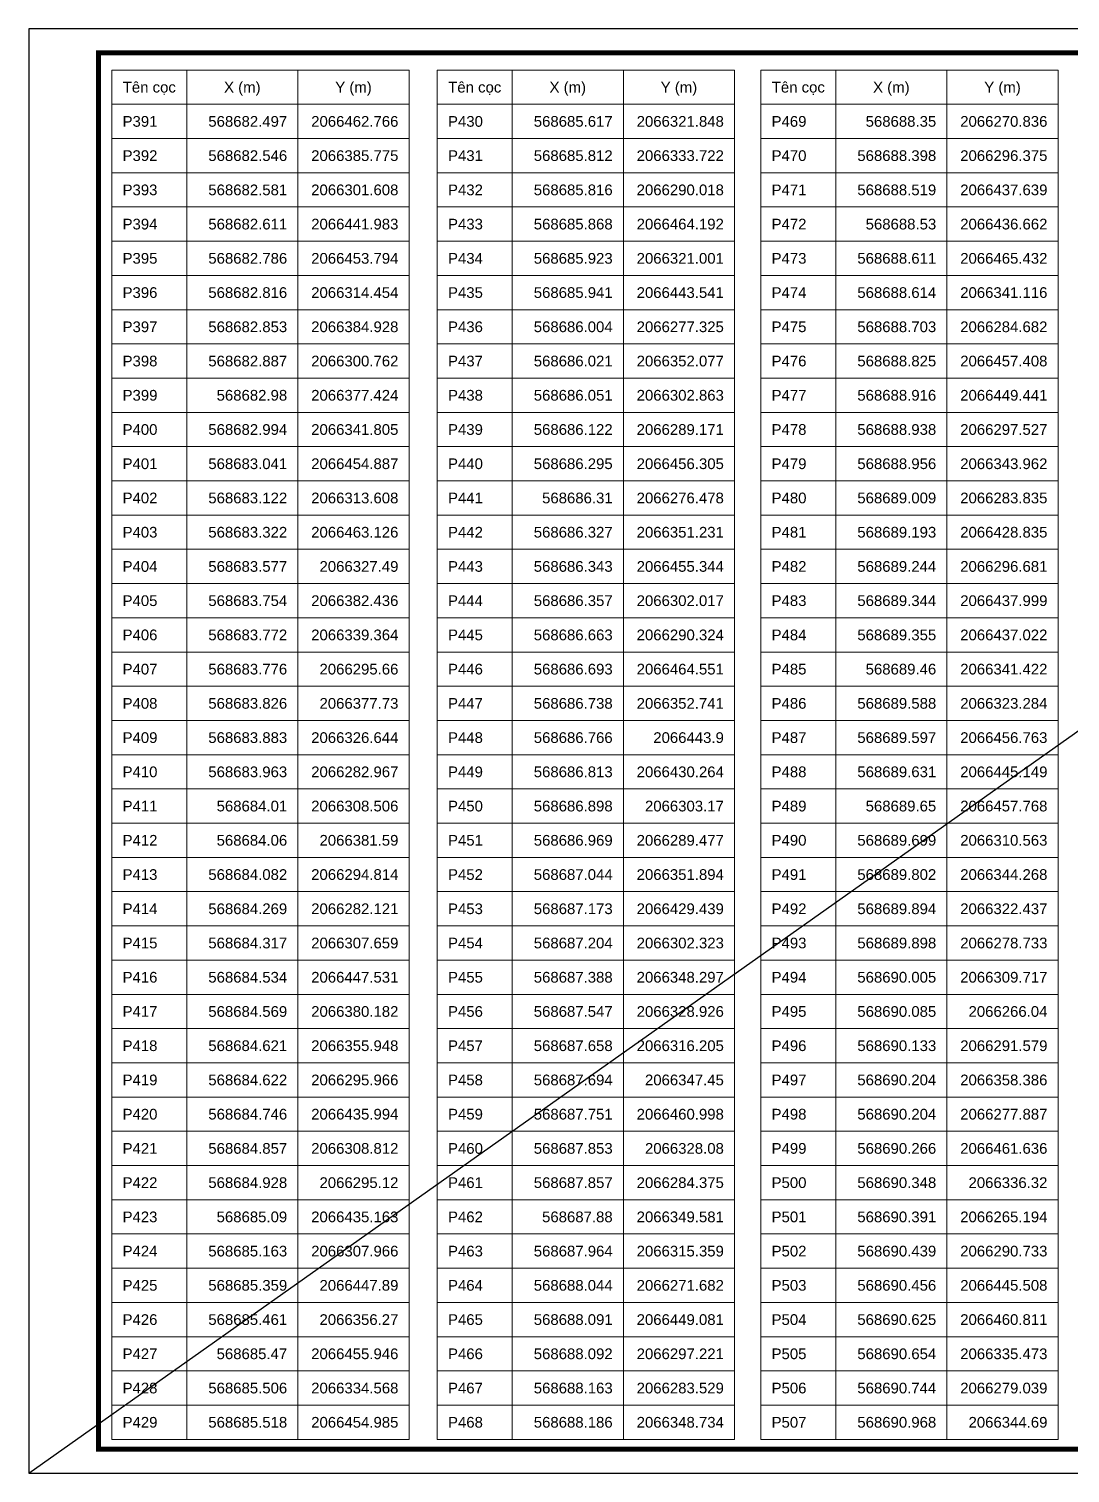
# Model space of a CAD drawing. Header units: millimetres. Extents: x 0 to 571985, y 0 to 2066666.
# Drawn here: x 569629.46 to 569650.88, y 2065652.95 to 2065682.65 of the extents above; entities that cross this region are included whole.
import ezdxf
from ezdxf.enums import TextEntityAlignment as Align

# ---------------------------------------------------------------- set-up
doc = ezdxf.new("R2010")
doc.units = ezdxf.units.MM
doc.linetypes.add('CENTER', pattern=[3, 1.5, -0.5, 0.5, -0.5])
for name, color, linetype, lineweight in [('A-KY HIEU', 34, 'Continuous', 20), ('E- RANH GIOI', 1, 'CENTER', 13), ('kata_net khung', 3, 'Continuous', 20), ('kata_text', 254, 'Continuous', 30)]:
    doc.layers.add(name, color=color, linetype=linetype, lineweight=lineweight)
doc.layers.add('KCS_Plotter', color=11, linetype='Continuous', plot=False)
doc.styles.add('kata_text', font='arial.ttf', dxfattribs={"width": 0.8})

# ---------------------------------------------------------------- blocks, each defined once
blk = doc.blocks.new('A$C33BC4D2A')
at = {"layer": 'A-KY HIEU', "color": 0, "const_width": 1.02}
blk.add_lwpolyline([(14.35, -292.1), (14.35, -4.9), (414.98, -4.9), (414.98, -292.1)], close=True, dxfattribs=at)
at = {"layer": 'Defpoints', "color": 125}
blk.add_lwpolyline([(0, -297), (420, -297), (420, 0), (0, 0)], close=True, dxfattribs=at)

msp = doc.modelspace()

# ---------------------------------------------------------------- linework, layer by layer
at = {"layer": 'kata_net khung'}
for p, q in [((569631.164, 2065681.804), (569637.28, 2065681.804)), ((569631.164, 2065681.804), (569631.164, 2065653.644)), ((569632.704, 2065681.804), (569632.704, 2065681.1)), ((569634.992, 2065681.804), (569634.992, 2065681.1)), ((569637.28, 2065681.804), (569637.28, 2065681.1)), ((569637.861, 2065681.804), (569643.977, 2065681.804)), ((569637.861, 2065681.804), (569643.977, 2065681.804)), ((569637.861, 2065681.804), (569637.861, 2065681.1)), ((569639.401, 2065681.804), (569639.401, 2065681.1)), ((569641.689, 2065681.804), (569641.689, 2065681.1)), ((569643.977, 2065681.804), (569643.977, 2065681.1)), ((569644.519, 2065681.804), (569650.635, 2065681.804)), ((569644.519, 2065681.804), (569650.635, 2065681.804)), ((569644.519, 2065681.804), (569650.635, 2065681.804)), ((569644.519, 2065681.804), (569644.519, 2065681.1)), ((569646.059, 2065681.804), (569646.059, 2065681.1)), ((569648.347, 2065681.804), (569648.347, 2065681.1)), ((569650.635, 2065681.804), (569650.635, 2065681.1)), ((569631.164, 2065681.1), (569637.28, 2065681.1)), ((569631.164, 2065681.1), (569637.28, 2065681.1)), ((569631.164, 2065681.1), (569637.28, 2065681.1)), ((569632.704, 2065681.1), (569632.704, 2065653.644)), ((569634.992, 2065681.1), (569634.992, 2065653.644)), ((569637.28, 2065681.1), (569637.28, 2065653.644)), ((569637.861, 2065681.1), (569643.977, 2065681.1)), ((569637.861, 2065681.1), (569643.977, 2065681.1)), ((569637.861, 2065681.1), (569643.977, 2065681.1)), ((569637.861, 2065681.1), (569637.861, 2065653.644)), ((569639.401, 2065681.1), (569639.401, 2065653.644)), ((569641.689, 2065681.1), (569641.689, 2065653.644)), ((569643.977, 2065681.1), (569643.977, 2065653.644)), ((569644.519, 2065681.1), (569650.635, 2065681.1)), ((569644.519, 2065681.1), (569650.635, 2065681.1)), ((569644.519, 2065681.1), (569650.635, 2065681.1)), ((569644.519, 2065681.1), (569644.519, 2065653.644)), ((569646.059, 2065681.1), (569646.059, 2065653.644)), ((569648.347, 2065681.1), (569648.347, 2065653.644)), ((569650.635, 2065681.1), (569650.635, 2065653.644)), ((569631.164, 2065680.396), (569637.28, 2065680.396)), ((569637.861, 2065680.396), (569643.977, 2065680.396)), ((569644.519, 2065680.396), (569650.635, 2065680.396)), ((569631.164, 2065679.692), (569637.28, 2065679.692)), ((569637.861, 2065679.692), (569643.977, 2065679.692)), ((569644.519, 2065679.692), (569650.635, 2065679.692)), ((569631.164, 2065678.988), (569637.28, 2065678.988)), ((569637.861, 2065678.988), (569643.977, 2065678.988)), ((569644.519, 2065678.988), (569650.635, 2065678.988)), ((569631.164, 2065678.284), (569637.28, 2065678.284)), ((569637.861, 2065678.284), (569643.977, 2065678.284)), ((569644.519, 2065678.284), (569650.635, 2065678.284)), ((569631.164, 2065677.58), (569637.28, 2065677.58)), ((569637.861, 2065677.58), (569643.977, 2065677.58)), ((569644.519, 2065677.58), (569650.635, 2065677.58)), ((569631.164, 2065676.876), (569637.28, 2065676.876)), ((569637.861, 2065676.876), (569643.977, 2065676.876)), ((569644.519, 2065676.876), (569650.635, 2065676.876)), ((569631.164, 2065676.172), (569637.28, 2065676.172)), ((569637.861, 2065676.172), (569643.977, 2065676.172)), ((569644.519, 2065676.172), (569650.635, 2065676.172)), ((569631.164, 2065675.468), (569637.28, 2065675.468)), ((569637.861, 2065675.468), (569643.977, 2065675.468)), ((569644.519, 2065675.468), (569650.635, 2065675.468)), ((569631.164, 2065674.764), (569637.28, 2065674.764)), ((569637.861, 2065674.764), (569643.977, 2065674.764)), ((569644.519, 2065674.764), (569650.635, 2065674.764)), ((569631.164, 2065674.06), (569637.28, 2065674.06)), ((569631.164, 2065674.06), (569637.28, 2065674.06)), ((569637.861, 2065674.06), (569643.977, 2065674.06)), ((569644.519, 2065674.06), (569650.635, 2065674.06)), ((569631.164, 2065673.356), (569637.28, 2065673.356)), ((569637.861, 2065673.356), (569643.977, 2065673.356)), ((569644.519, 2065673.356), (569650.635, 2065673.356)), ((569631.164, 2065672.652), (569637.28, 2065672.652)), ((569637.861, 2065672.652), (569643.977, 2065672.652)), ((569644.519, 2065672.652), (569650.635, 2065672.652)), ((569631.164, 2065671.948), (569637.28, 2065671.948)), ((569637.861, 2065671.948), (569643.977, 2065671.948)), ((569644.519, 2065671.948), (569650.635, 2065671.948)), ((569631.164, 2065671.244), (569637.28, 2065671.244)), ((569637.861, 2065671.244), (569643.977, 2065671.244)), ((569644.519, 2065671.244), (569650.635, 2065671.244)), ((569631.164, 2065670.54), (569637.28, 2065670.54)), ((569637.861, 2065670.54), (569643.977, 2065670.54)), ((569644.519, 2065670.54), (569650.635, 2065670.54)), ((569631.164, 2065669.836), (569637.28, 2065669.836)), ((569637.861, 2065669.836), (569643.977, 2065669.836)), ((569644.519, 2065669.836), (569650.635, 2065669.836)), ((569631.164, 2065669.132), (569637.28, 2065669.132)), ((569637.861, 2065669.132), (569643.977, 2065669.132)), ((569644.519, 2065669.132), (569650.635, 2065669.132)), ((569631.164, 2065668.428), (569637.28, 2065668.428)), ((569637.861, 2065668.428), (569643.977, 2065668.428)), ((569644.519, 2065668.428), (569650.635, 2065668.428)), ((569631.164, 2065667.724), (569637.28, 2065667.724)), ((569637.861, 2065667.724), (569643.977, 2065667.724)), ((569644.519, 2065667.724), (569650.635, 2065667.724)), ((569631.164, 2065667.02), (569637.28, 2065667.02)), ((569637.861, 2065667.02), (569643.977, 2065667.02)), ((569644.519, 2065667.02), (569650.635, 2065667.02)), ((569631.164, 2065666.316), (569637.28, 2065666.316)), ((569637.861, 2065666.316), (569643.977, 2065666.316)), ((569644.519, 2065666.316), (569650.635, 2065666.316)), ((569631.164, 2065665.612), (569637.28, 2065665.612)), ((569637.861, 2065665.612), (569643.977, 2065665.612)), ((569644.519, 2065665.612), (569650.635, 2065665.612)), ((569631.164, 2065664.908), (569637.28, 2065664.908)), ((569637.861, 2065664.908), (569643.977, 2065664.908)), ((569644.519, 2065664.908), (569650.635, 2065664.908)), ((569631.164, 2065664.204), (569637.28, 2065664.204)), ((569637.861, 2065664.204), (569643.977, 2065664.204)), ((569644.519, 2065664.204), (569650.635, 2065664.204)), ((569631.164, 2065663.5), (569637.28, 2065663.5)), ((569637.861, 2065663.5), (569643.977, 2065663.5)), ((569644.519, 2065663.5), (569650.635, 2065663.5)), ((569631.164, 2065662.796), (569637.28, 2065662.796)), ((569637.861, 2065662.796), (569643.977, 2065662.796)), ((569644.519, 2065662.796), (569650.635, 2065662.796)), ((569631.164, 2065662.092), (569637.28, 2065662.092)), ((569637.861, 2065662.092), (569643.977, 2065662.092)), ((569644.519, 2065662.092), (569650.635, 2065662.092)), ((569631.164, 2065661.388), (569637.28, 2065661.388)), ((569637.861, 2065661.388), (569643.977, 2065661.388)), ((569644.519, 2065661.388), (569650.635, 2065661.388)), ((569631.164, 2065660.684), (569637.28, 2065660.684)), ((569637.861, 2065660.684), (569643.977, 2065660.684)), ((569644.519, 2065660.684), (569650.635, 2065660.684)), ((569631.164, 2065659.98), (569637.28, 2065659.98)), ((569637.861, 2065659.98), (569643.977, 2065659.98)), ((569644.519, 2065659.98), (569650.635, 2065659.98)), ((569631.164, 2065659.276), (569637.28, 2065659.276)), ((569637.861, 2065659.276), (569643.977, 2065659.276)), ((569644.519, 2065659.276), (569650.635, 2065659.276)), ((569631.164, 2065658.572), (569637.28, 2065658.572)), ((569637.861, 2065658.572), (569643.977, 2065658.572)), ((569644.519, 2065658.572), (569650.635, 2065658.572)), ((569644.519, 2065658.572), (569650.635, 2065658.572)), ((569646.059, 2065658.572), (569646.059, 2065653.644)), ((569648.347, 2065658.572), (569648.347, 2065653.644)), ((569631.164, 2065657.868), (569637.28, 2065657.868)), ((569637.861, 2065657.868), (569643.977, 2065657.868)), ((569644.519, 2065657.868), (569650.635, 2065657.868)), ((569631.164, 2065657.164), (569637.28, 2065657.164)), ((569637.861, 2065657.164), (569643.977, 2065657.164)), ((569644.519, 2065657.164), (569650.635, 2065657.164)), ((569631.164, 2065656.46), (569637.28, 2065656.46)), ((569637.861, 2065656.46), (569643.977, 2065656.46)), ((569644.519, 2065656.46), (569650.635, 2065656.46)), ((569631.164, 2065655.756), (569637.28, 2065655.756)), ((569637.861, 2065655.756), (569643.977, 2065655.756)), ((569644.519, 2065655.756), (569650.635, 2065655.756)), ((569631.164, 2065655.052), (569637.28, 2065655.052)), ((569637.861, 2065655.052), (569643.977, 2065655.052)), ((569644.519, 2065655.052), (569650.635, 2065655.052)), ((569631.164, 2065654.348), (569637.28, 2065654.348)), ((569637.861, 2065654.348), (569643.977, 2065654.348)), ((569644.519, 2065654.348), (569650.635, 2065654.348)), ((569631.164, 2065653.644), (569637.28, 2065653.644)), ((569637.861, 2065653.644), (569643.977, 2065653.644)), ((569644.519, 2065653.644), (569650.635, 2065653.644))]:
    msp.add_line(p, q, dxfattribs=at)
at = {"layer": 'KCS_Plotter'}
msp.add_line((569629.456, 2065652.951), (569671.456, 2065682.651), dxfattribs=at)

# ---------------------------------------------------------------- block references
at = {"layer": 'E- RANH GIOI', "xscale": 0.1, "yscale": 0.1, "zscale": 0.1}
msp.add_blockref('A$C33BC4D2A', (569629.456, 2065682.651), dxfattribs=at)

# ---------------------------------------------------------------- texts
at = {"layer": 'kata_text', "style": 'kata_text'}
for s, p in [('Tên cọc', (569631.934, 2065681.452)), ('X (m)', (569633.848, 2065681.452)), ('Y (m)', (569636.136, 2065681.452)), ('Tên cọc', (569638.631, 2065681.452)), ('X (m)', (569640.545, 2065681.452)), ('Y (m)', (569642.833, 2065681.452)), ('Tên cọc', (569645.289, 2065681.452)), ('X (m)', (569647.203, 2065681.452)), ('Y (m)', (569649.491, 2065681.452))]:
    msp.add_text(s, height=0.22, dxfattribs=at).set_placement(p, align=Align.MIDDLE_CENTER)
for s, p in [('P391', (569631.384, 2065680.748)), ('P430', (569638.081, 2065680.748)), ('P469', (569644.739, 2065680.748)), ('P392', (569631.384, 2065680.044)), ('P431', (569638.081, 2065680.044)), ('P470', (569644.739, 2065680.044)), ('P393', (569631.384, 2065679.34)), ('P432', (569638.081, 2065679.34)), ('P471', (569644.739, 2065679.34)), ('P394', (569631.384, 2065678.636)), ('P433', (569638.081, 2065678.636)), ('P472', (569644.739, 2065678.636)), ('P395', (569631.384, 2065677.932)), ('P434', (569638.081, 2065677.932)), ('P473', (569644.739, 2065677.932)), ('P396', (569631.384, 2065677.228)), ('P435', (569638.081, 2065677.228)), ('P474', (569644.739, 2065677.228)), ('P397', (569631.384, 2065676.524)), ('P436', (569638.081, 2065676.524)), ('P475', (569644.739, 2065676.524)), ('P398', (569631.384, 2065675.82)), ('P437', (569638.081, 2065675.82)), ('P476', (569644.739, 2065675.82)), ('P399', (569631.384, 2065675.116)), ('P438', (569638.081, 2065675.116)), ('P477', (569644.739, 2065675.116)), ('P400', (569631.384, 2065674.412)), ('P439', (569638.081, 2065674.412)), ('P478', (569644.739, 2065674.412)), ('P401', (569631.384, 2065673.708)), ('P440', (569638.081, 2065673.708)), ('P479', (569644.739, 2065673.708)), ('P402', (569631.384, 2065673.004)), ('P441', (569638.081, 2065673.004)), ('P480', (569644.739, 2065673.004)), ('P403', (569631.384, 2065672.3)), ('P442', (569638.081, 2065672.3)), ('P481', (569644.739, 2065672.3)), ('P404', (569631.384, 2065671.596)), ('P443', (569638.081, 2065671.596)), ('P482', (569644.739, 2065671.596)), ('P405', (569631.384, 2065670.892)), ('P444', (569638.081, 2065670.892)), ('P483', (569644.739, 2065670.892)), ('P406', (569631.384, 2065670.188)), ('P445', (569638.081, 2065670.188)), ('P484', (569644.739, 2065670.188)), ('P407', (569631.384, 2065669.484)), ('P446', (569638.081, 2065669.484)), ('P485', (569644.739, 2065669.484)), ('P408', (569631.384, 2065668.78)), ('P447', (569638.081, 2065668.78)), ('P486', (569644.739, 2065668.78)), ('P409', (569631.384, 2065668.076)), ('P448', (569638.081, 2065668.076)), ('P487', (569644.739, 2065668.076)), ('P410', (569631.384, 2065667.372)), ('P449', (569638.081, 2065667.372)), ('P488', (569644.739, 2065667.372)), ('P450', (569638.081, 2065666.668)), ('P489', (569644.739, 2065666.668)), ('P411', (569631.384, 2065666.668)), ('P412', (569631.384, 2065665.964)), ('P451', (569638.081, 2065665.964)), ('P490', (569644.739, 2065665.964)), ('P413', (569631.384, 2065665.26)), ('P452', (569638.081, 2065665.26)), ('P491', (569644.739, 2065665.26)), ('P414', (569631.384, 2065664.556)), ('P453', (569638.081, 2065664.556)), ('P492', (569644.739, 2065664.556)), ('P415', (569631.384, 2065663.852)), ('P454', (569638.081, 2065663.852)), ('P493', (569644.739, 2065663.852)), ('P416', (569631.384, 2065663.148)), ('P455', (569638.081, 2065663.148)), ('P494', (569644.739, 2065663.148)), ('P417', (569631.384, 2065662.444)), ('P456', (569638.081, 2065662.444)), ('P495', (569644.739, 2065662.444)), ('P418', (569631.384, 2065661.74)), ('P457', (569638.081, 2065661.74)), ('P496', (569644.739, 2065661.74)), ('P419', (569631.384, 2065661.036)), ('P458', (569638.081, 2065661.036)), ('P497', (569644.739, 2065661.036)), ('P420', (569631.384, 2065660.332)), ('P459', (569638.081, 2065660.332)), ('P498', (569644.739, 2065660.332)), ('P421', (569631.384, 2065659.628)), ('P460', (569638.081, 2065659.628)), ('P499', (569644.739, 2065659.628)), ('P422', (569631.384, 2065658.924)), ('P461', (569638.081, 2065658.924)), ('P500', (569644.739, 2065658.924)), ('P423', (569631.384, 2065658.22)), ('P462', (569638.081, 2065658.22)), ('P501', (569644.739, 2065658.22)), ('P424', (569631.384, 2065657.516)), ('P463', (569638.081, 2065657.516)), ('P502', (569644.739, 2065657.516)), ('P425', (569631.384, 2065656.812)), ('P464', (569638.081, 2065656.812)), ('P503', (569644.739, 2065656.812)), ('P426', (569631.384, 2065656.108)), ('P465', (569638.081, 2065656.108)), ('P504', (569644.739, 2065656.108)), ('P427', (569631.384, 2065655.404)), ('P466', (569638.081, 2065655.404)), ('P505', (569644.739, 2065655.404)), ('P428', (569631.384, 2065654.7)), ('P467', (569638.081, 2065654.7)), ('P506', (569644.739, 2065654.7)), ('P429', (569631.384, 2065653.996)), ('P468', (569638.081, 2065653.996)), ('P507', (569644.739, 2065653.996))]:
    msp.add_text(s, height=0.22, dxfattribs=at).set_placement(p, align=Align.MIDDLE_LEFT)
for s, p in [('568682.497', (569634.772, 2065680.748)), ('2066462.766', (569637.06, 2065680.748)), ('568685.617', (569641.469, 2065680.748)), ('2066321.848', (569643.757, 2065680.748)), ('568688.35', (569648.127, 2065680.748)), ('2066270.836', (569650.415, 2065680.748)), ('568682.546', (569634.772, 2065680.044)), ('2066385.775', (569637.06, 2065680.044)), ('568685.812', (569641.469, 2065680.044)), ('2066333.722', (569643.757, 2065680.044)), ('568688.398', (569648.127, 2065680.044)), ('2066296.375', (569650.415, 2065680.044)), ('568682.581', (569634.772, 2065679.34)), ('2066301.608', (569637.06, 2065679.34)), ('568685.816', (569641.469, 2065679.34)), ('2066290.018', (569643.757, 2065679.34)), ('568688.519', (569648.127, 2065679.34)), ('2066437.639', (569650.415, 2065679.34)), ('568682.611', (569634.772, 2065678.636)), ('2066441.983', (569637.06, 2065678.636)), ('568685.868', (569641.469, 2065678.636)), ('2066464.192', (569643.757, 2065678.636)), ('568688.53', (569648.127, 2065678.636)), ('2066436.662', (569650.415, 2065678.636)), ('568682.786', (569634.772, 2065677.932)), ('2066453.794', (569637.06, 2065677.932)), ('568685.923', (569641.469, 2065677.932)), ('2066321.001', (569643.757, 2065677.932)), ('568688.611', (569648.127, 2065677.932)), ('2066465.432', (569650.415, 2065677.932)), ('568682.816', (569634.772, 2065677.228)), ('2066314.454', (569637.06, 2065677.228)), ('568685.941', (569641.469, 2065677.228)), ('2066443.541', (569643.757, 2065677.228)), ('568688.614', (569648.127, 2065677.228)), ('2066341.116', (569650.415, 2065677.228)), ('568682.853', (569634.772, 2065676.524)), ('2066384.928', (569637.06, 2065676.524)), ('568686.004', (569641.469, 2065676.524)), ('2066277.325', (569643.757, 2065676.524)), ('568688.703', (569648.127, 2065676.524)), ('2066284.682', (569650.415, 2065676.524)), ('568682.887', (569634.772, 2065675.82)), ('2066300.762', (569637.06, 2065675.82)), ('568686.021', (569641.469, 2065675.82)), ('2066352.077', (569643.757, 2065675.82)), ('568688.825', (569648.127, 2065675.82)), ('2066457.408', (569650.415, 2065675.82)), ('568682.98', (569634.772, 2065675.116)), ('2066377.424', (569637.06, 2065675.116)), ('568686.051', (569641.469, 2065675.116)), ('2066302.863', (569643.757, 2065675.116)), ('568688.916', (569648.127, 2065675.116)), ('2066449.441', (569650.415, 2065675.116)), ('568682.994', (569634.772, 2065674.412)), ('2066341.805', (569637.06, 2065674.412)), ('568686.122', (569641.469, 2065674.412)), ('2066289.171', (569643.757, 2065674.412)), ('568688.938', (569648.127, 2065674.412)), ('2066297.527', (569650.415, 2065674.412)), ('568683.041', (569634.772, 2065673.708)), ('2066454.887', (569637.06, 2065673.708)), ('568686.295', (569641.469, 2065673.708)), ('2066456.305', (569643.757, 2065673.708)), ('568688.956', (569648.127, 2065673.708)), ('2066343.962', (569650.415, 2065673.708)), ('568683.122', (569634.772, 2065673.004)), ('2066313.608', (569637.06, 2065673.004)), ('568686.31', (569641.469, 2065673.004)), ('2066276.478', (569643.757, 2065673.004)), ('568689.009', (569648.127, 2065673.004)), ('2066283.835', (569650.415, 2065673.004)), ('568683.322', (569634.772, 2065672.3)), ('2066463.126', (569637.06, 2065672.3)), ('568686.327', (569641.469, 2065672.3)), ('2066351.231', (569643.757, 2065672.3)), ('568689.193', (569648.127, 2065672.3)), ('2066428.835', (569650.415, 2065672.3)), ('568683.577', (569634.772, 2065671.596)), ('2066327.49', (569637.06, 2065671.596)), ('568686.343', (569641.469, 2065671.596)), ('2066455.344', (569643.757, 2065671.596)), ('568689.244', (569648.127, 2065671.596)), ('2066296.681', (569650.415, 2065671.596)), ('568683.754', (569634.772, 2065670.892)), ('2066382.436', (569637.06, 2065670.892)), ('568686.357', (569641.469, 2065670.892)), ('2066302.017', (569643.757, 2065670.892)), ('568689.344', (569648.127, 2065670.892)), ('2066437.999', (569650.415, 2065670.892)), ('568683.772', (569634.772, 2065670.188)), ('2066339.364', (569637.06, 2065670.188)), ('568686.663', (569641.469, 2065670.188)), ('2066290.324', (569643.757, 2065670.188)), ('568689.355', (569648.127, 2065670.188)), ('2066437.022', (569650.415, 2065670.188)), ('568683.776', (569634.772, 2065669.484)), ('2066295.66', (569637.06, 2065669.484)), ('568686.693', (569641.469, 2065669.484)), ('2066464.551', (569643.757, 2065669.484)), ('568689.46', (569648.127, 2065669.484)), ('2066341.422', (569650.415, 2065669.484)), ('568683.826', (569634.772, 2065668.78)), ('2066377.73', (569637.06, 2065668.78)), ('568686.738', (569641.469, 2065668.78)), ('2066352.741', (569643.757, 2065668.78)), ('568689.588', (569648.127, 2065668.78)), ('2066323.284', (569650.415, 2065668.78)), ('568683.883', (569634.772, 2065668.076)), ('2066326.644', (569637.06, 2065668.076)), ('568686.766', (569641.469, 2065668.076)), ('2066443.9', (569643.757, 2065668.076)), ('568689.597', (569648.127, 2065668.076)), ('2066456.763', (569650.415, 2065668.076)), ('568683.963', (569634.772, 2065667.372)), ('2066282.967', (569637.06, 2065667.372)), ('568686.813', (569641.469, 2065667.372)), ('2066430.264', (569643.757, 2065667.372)), ('568689.631', (569648.127, 2065667.372)), ('2066445.149', (569650.415, 2065667.372)), ('568684.01', (569634.772, 2065666.668)), ('2066308.506', (569637.06, 2065666.668)), ('568686.898', (569641.469, 2065666.668)), ('2066303.17', (569643.757, 2065666.668)), ('568689.65', (569648.127, 2065666.668)), ('2066457.768', (569650.415, 2065666.668)), ('568684.06', (569634.772, 2065665.964)), ('2066381.59', (569637.06, 2065665.964)), ('568686.969', (569641.469, 2065665.964)), ('2066289.477', (569643.757, 2065665.964)), ('568689.699', (569648.127, 2065665.964)), ('2066310.563', (569650.415, 2065665.964)), ('568684.082', (569634.772, 2065665.26)), ('2066294.814', (569637.06, 2065665.26)), ('568687.044', (569641.469, 2065665.26)), ('2066351.894', (569643.757, 2065665.26)), ('568689.802', (569648.127, 2065665.26)), ('2066344.268', (569650.415, 2065665.26)), ('568684.269', (569634.772, 2065664.556)), ('2066282.121', (569637.06, 2065664.556)), ('568687.173', (569641.469, 2065664.556)), ('2066429.439', (569643.757, 2065664.556)), ('568689.894', (569648.127, 2065664.556)), ('2066322.437', (569650.415, 2065664.556)), ('568684.317', (569634.772, 2065663.852)), ('2066307.659', (569637.06, 2065663.852)), ('568687.204', (569641.469, 2065663.852)), ('2066302.323', (569643.757, 2065663.852)), ('568689.898', (569648.127, 2065663.852)), ('2066278.733', (569650.415, 2065663.852)), ('568684.534', (569634.772, 2065663.148)), ('2066447.531', (569637.06, 2065663.148)), ('568687.388', (569641.469, 2065663.148)), ('2066348.297', (569643.757, 2065663.148)), ('568690.005', (569648.127, 2065663.148)), ('2066309.717', (569650.415, 2065663.148)), ('568684.569', (569634.772, 2065662.444)), ('2066380.182', (569637.06, 2065662.444)), ('568687.547', (569641.469, 2065662.444)), ('2066328.926', (569643.757, 2065662.444)), ('568690.085', (569648.127, 2065662.444)), ('2066266.04', (569650.415, 2065662.444)), ('568684.621', (569634.772, 2065661.74)), ('2066355.948', (569637.06, 2065661.74)), ('568687.658', (569641.469, 2065661.74)), ('2066316.205', (569643.757, 2065661.74)), ('568690.133', (569648.127, 2065661.74)), ('2066291.579', (569650.415, 2065661.74)), ('568684.622', (569634.772, 2065661.036)), ('2066295.966', (569637.06, 2065661.036)), ('568687.694', (569641.469, 2065661.036)), ('2066347.45', (569643.757, 2065661.036)), ('568690.204', (569648.127, 2065661.036)), ('2066358.386', (569650.415, 2065661.036)), ('568684.746', (569634.772, 2065660.332)), ('2066435.994', (569637.06, 2065660.332)), ('568687.751', (569641.469, 2065660.332)), ('2066460.998', (569643.757, 2065660.332)), ('568690.204', (569648.127, 2065660.332)), ('2066277.887', (569650.415, 2065660.332)), ('568684.857', (569634.772, 2065659.628)), ('2066308.812', (569637.06, 2065659.628)), ('568687.853', (569641.469, 2065659.628)), ('2066328.08', (569643.757, 2065659.628)), ('568690.266', (569648.127, 2065659.628)), ('2066461.636', (569650.415, 2065659.628)), ('568684.928', (569634.772, 2065658.924)), ('2066295.12', (569637.06, 2065658.924)), ('568687.857', (569641.469, 2065658.924)), ('2066284.375', (569643.757, 2065658.924)), ('568690.348', (569648.127, 2065658.924)), ('2066336.32', (569650.415, 2065658.924)), ('568685.09', (569634.772, 2065658.22)), ('2066435.163', (569637.06, 2065658.22)), ('568687.88', (569641.469, 2065658.22)), ('2066349.581', (569643.757, 2065658.22)), ('568690.391', (569648.127, 2065658.22)), ('2066265.194', (569650.415, 2065658.22)), ('568685.163', (569634.772, 2065657.516)), ('2066307.966', (569637.06, 2065657.516)), ('568687.964', (569641.469, 2065657.516)), ('2066315.359', (569643.757, 2065657.516)), ('568690.439', (569648.127, 2065657.516)), ('2066290.733', (569650.415, 2065657.516)), ('568685.359', (569634.772, 2065656.812)), ('2066447.89', (569637.06, 2065656.812)), ('568688.044', (569641.469, 2065656.812)), ('2066271.682', (569643.757, 2065656.812)), ('568690.456', (569648.127, 2065656.812)), ('2066445.508', (569650.415, 2065656.812)), ('568685.461', (569634.772, 2065656.108)), ('2066356.27', (569637.06, 2065656.108)), ('568688.091', (569641.469, 2065656.108)), ('2066449.081', (569643.757, 2065656.108)), ('568690.625', (569648.127, 2065656.108)), ('2066460.811', (569650.415, 2065656.108)), ('568685.47', (569634.772, 2065655.404)), ('2066455.946', (569637.06, 2065655.404)), ('568688.092', (569641.469, 2065655.404)), ('2066297.221', (569643.757, 2065655.404)), ('568690.654', (569648.127, 2065655.404)), ('2066335.473', (569650.415, 2065655.404)), ('568685.506', (569634.772, 2065654.7)), ('2066334.568', (569637.06, 2065654.7)), ('568688.163', (569641.469, 2065654.7)), ('2066283.529', (569643.757, 2065654.7)), ('568690.744', (569648.127, 2065654.7)), ('2066279.039', (569650.415, 2065654.7)), ('568685.518', (569634.772, 2065653.996)), ('2066454.985', (569637.06, 2065653.996)), ('568688.186', (569641.469, 2065653.996)), ('2066348.734', (569643.757, 2065653.996)), ('568690.968', (569648.127, 2065653.996)), ('2066344.69', (569650.415, 2065653.996))]:
    msp.add_text(s, height=0.22, dxfattribs=at).set_placement(p, align=Align.MIDDLE_RIGHT)

doc.saveas('drawing.dxf')
